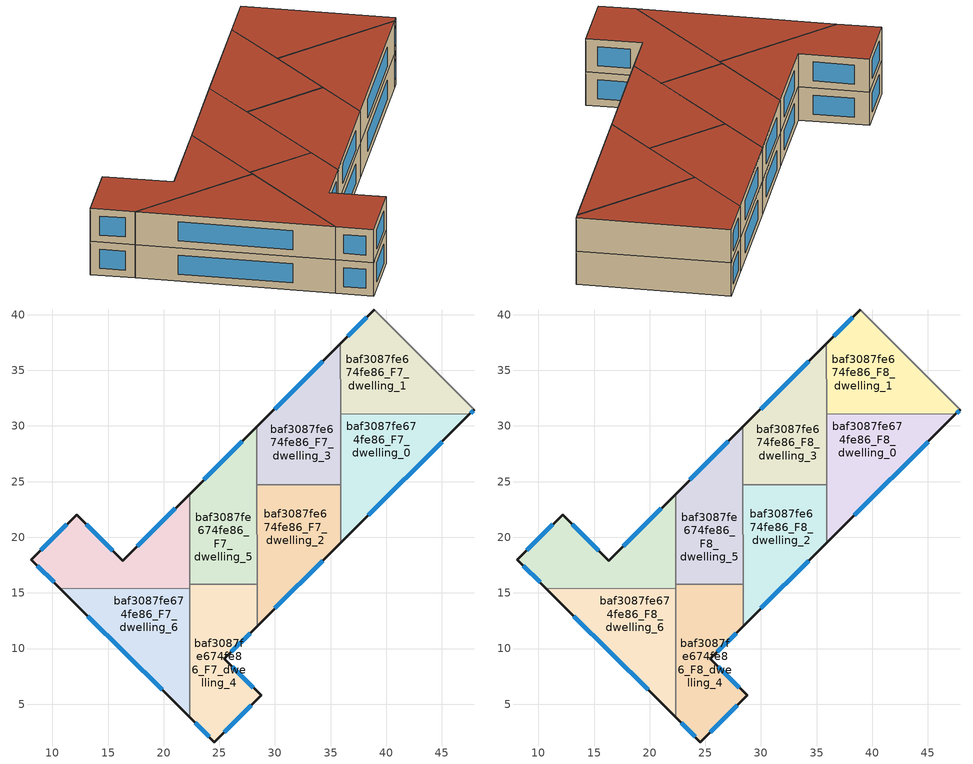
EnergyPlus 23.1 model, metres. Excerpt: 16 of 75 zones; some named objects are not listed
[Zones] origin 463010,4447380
baf3087fe674fe86_F7_dwelling_0
 floor to baf3087fe674fe86_F6_dwelling_0 (EU_floor_Construction): 47.52,31.08 35.9,19.49 35.89,31.07 z21
 wall outside (EU_wall_Construction): 35.9,19.49 47.52,31.08 z21:24
 wall to baf3087fe674fe86_F7_dwelling_1 (EU_wall_Construction): 47.52,31.08 35.89,31.07 z21:24
 wall to baf3087fe674fe86_F7_dwelling_3 (EU_wall_Construction): 35.89,31.07 35.89,24.71 z21:24
 wall to baf3087fe674fe86_F7_dwelling_2 (EU_wall_Construction): 35.89,24.71 35.9,19.49 z21:24
 window (EU_Window_Construction): 38.39,21.97 45.03,28.6 z21.64:23.36
baf3087fe674fe86_F7_dwelling_1
 floor to baf3087fe674fe86_F6_dwelling_1 (EU_floor_Construction): 47.9,31.46 47.52,31.08 35.89,31.07 35.88,37.41 38.9,40.42 z21
 wall outside (EU_wall_Construction): 38.9,40.42 35.88,37.41 / 47.52,31.08 47.9,31.46 z21:24
 wall adiabatic (EU_wall_Construction): 47.9,31.46 38.9,40.42 z21:24
 wall to baf3087fe674fe86_F7_dwelling_3 (EU_wall_Construction): 35.88,37.41 35.89,31.07 z21:24
 window (EU_Window_Construction): 38.25,39.78 36.53,38.05 / 47.6,31.16 47.82,31.38 z21.64:23.36
baf3087fe674fe86_F7_dwelling_2
 floor to baf3087fe674fe86_F6_dwelling_2 (EU_floor_Construction): 35.89,24.71 35.9,19.49 28.39,12 28.38,24.7 z21
 wall outside (EU_wall_Construction): 28.39,12 35.9,19.49 z21:24
 wall to baf3087fe674fe86_F7_dwelling_3 (EU_wall_Construction): 35.89,24.71 28.38,24.7 z21:24
 wall to baf3087fe674fe86_F7_dwelling_5 (EU_wall_Construction): 28.38,24.7 28.39,15.78 z21:24
 wall to baf3087fe674fe86_F7_dwelling_4 (EU_wall_Construction): 28.39,15.78 28.39,12 z21:24
 window (EU_Window_Construction): 30,13.61 34.29,17.89 z21.64:23.36
baf3087fe674fe86_F7_dwelling_3
 floor to baf3087fe674fe86_F6_dwelling_3 (EU_floor_Construction): 35.88,37.41 35.89,24.71 28.38,24.7 28.37,29.92 z21
 wall outside (EU_wall_Construction): 35.88,37.41 28.37,29.92 z21:24
 wall to baf3087fe674fe86_F7_dwelling_5 (EU_wall_Construction): 28.37,29.92 28.38,24.7 z21:24
 window (EU_Window_Construction): 34.27,35.81 29.98,31.53 z21.64:23.36
baf3087fe674fe86_F7_dwelling_4
 floor to baf3087fe674fe86_F6_dwelling_4 (EU_floor_Construction): 28.39,15.78 28.39,12 25.45,9.07 28.76,5.79 24.56,1.61 22.34,3.82 22.33,15.77 z21
 wall outside (EU_wall_Construction): 22.34,3.82 24.56,1.61 28.76,5.79 25.45,9.07 28.39,12 z21:24
 wall to baf3087fe674fe86_F7_dwelling_5 (EU_wall_Construction): 28.39,15.78 22.33,15.77 z21:24
 wall to baf3087fe674fe86_F7_dwelling_6 (EU_wall_Construction): 22.33,15.4 22.34,3.82 z21:24
 wall to baf3087fe674fe86_F7_dwelling_7 (EU_wall_Construction): 22.33,15.77 22.33,15.4 z21:24
 window (EU_Window_Construction): 26.08,9.7 27.76,11.38 / 28.05,6.5 26.16,8.37 / 25.46,2.5 27.86,4.9 / 22.82,3.34 24.09,2.08 z21.64:23.36
baf3087fe674fe86_F7_dwelling_5
 floor to baf3087fe674fe86_F6_dwelling_5 (EU_floor_Construction): 28.37,29.92 28.39,15.78 22.33,15.77 22.33,23.88 z21
 wall outside (EU_wall_Construction): 28.37,29.92 22.33,23.88 z21:24
 wall to baf3087fe674fe86_F7_dwelling_7 (EU_wall_Construction): 22.33,23.88 22.33,15.77 z21:24
 window (EU_Window_Construction): 27.08,28.63 23.62,25.18 z21.64:23.36
baf3087fe674fe86_F7_dwelling_6
 floor to baf3087fe674fe86_F6_dwelling_6 (EU_floor_Construction): 22.33,15.4 22.34,3.82 10.71,15.39 z21
 wall outside (EU_wall_Construction): 10.71,15.39 22.34,3.82 z21:24
 wall to baf3087fe674fe86_F7_dwelling_7 (EU_wall_Construction): 22.33,15.4 10.71,15.39 z21:24
 window (EU_Window_Construction): 13.2,12.91 19.85,6.3 z21.64:23.36
baf3087fe674fe86_F7_dwelling_7
 floor to baf3087fe674fe86_F6_dwelling_7 (EU_floor_Construction): 22.33,23.88 22.33,15.4 10.71,15.39 8.1,17.98 12.17,22.04 16.33,17.9 z21
 wall outside (EU_wall_Construction): 22.33,23.88 16.33,17.9 12.17,22.04 8.1,17.98 10.71,15.39 z21:24
 window (EU_Window_Construction): 8.66,17.43 10.15,15.95 / 11.3,21.17 8.97,18.85 / 15.44,18.78 13.06,21.15 / 21.04,22.6 17.61,19.18 z21.64:23.36
baf3087fe674fe86_F8_dwelling_0
 floor to baf3087fe674fe86_F7_dwelling_0 (EU_floor_Construction): 47.52,31.08 35.9,19.49 35.89,31.07 z24
 wall outside (EU_wall_Construction): 35.9,19.49 47.52,31.08 z24:27
 wall to baf3087fe674fe86_F8_dwelling_1 (EU_wall_Construction): 47.52,31.08 35.89,31.07 z24:27
 wall to baf3087fe674fe86_F8_dwelling_3 (EU_wall_Construction): 35.89,31.07 35.89,24.71 z24:27
 wall to baf3087fe674fe86_F8_dwelling_2 (EU_wall_Construction): 35.89,24.71 35.9,19.49 z24:27
 window (EU_Window_Construction): 38.39,21.97 45.03,28.6 z24.64:26.36
 roof outside (EU_roof_Construction): 47.52,31.08 35.89,31.07 35.9,19.49 z27
baf3087fe674fe86_F8_dwelling_1
 floor to baf3087fe674fe86_F7_dwelling_1 (EU_floor_Construction): 47.9,31.46 47.52,31.08 35.89,31.07 35.88,37.41 38.9,40.42 z24
 wall outside (EU_wall_Construction): 38.9,40.42 35.88,37.41 / 47.52,31.08 47.9,31.46 z24:27
 wall adiabatic (EU_wall_Construction): 47.9,31.46 38.9,40.42 z24:27
 wall to baf3087fe674fe86_F8_dwelling_3 (EU_wall_Construction): 35.88,37.41 35.89,31.07 z24:27
 window (EU_Window_Construction): 38.25,39.78 36.53,38.05 / 47.6,31.16 47.82,31.38 z24.64:26.36
 roof outside (EU_roof_Construction): 47.52,31.08 47.9,31.46 38.9,40.42 35.88,37.41 35.89,31.07 z27
baf3087fe674fe86_F8_dwelling_2
 floor to baf3087fe674fe86_F7_dwelling_2 (EU_floor_Construction): 35.89,24.71 35.9,19.49 28.39,12 28.38,24.7 z24
 wall outside (EU_wall_Construction): 28.39,12 35.9,19.49 z24:27
 wall to baf3087fe674fe86_F8_dwelling_3 (EU_wall_Construction): 35.89,24.71 28.38,24.7 z24:27
 wall to baf3087fe674fe86_F8_dwelling_5 (EU_wall_Construction): 28.38,24.7 28.39,15.78 z24:27
 wall to baf3087fe674fe86_F8_dwelling_4 (EU_wall_Construction): 28.39,15.78 28.39,12 z24:27
 window (EU_Window_Construction): 30,13.61 34.29,17.89 z24.64:26.36
 roof outside (EU_roof_Construction): 35.9,19.49 35.89,24.71 28.38,24.7 28.39,12 z27
baf3087fe674fe86_F8_dwelling_3
 floor to baf3087fe674fe86_F7_dwelling_3 (EU_floor_Construction): 35.88,37.41 35.89,24.71 28.38,24.7 28.37,29.92 z24
 wall outside (EU_wall_Construction): 35.88,37.41 28.37,29.92 z24:27
 wall to baf3087fe674fe86_F8_dwelling_5 (EU_wall_Construction): 28.37,29.92 28.38,24.7 z24:27
 window (EU_Window_Construction): 34.27,35.81 29.98,31.53 z24.64:26.36
 roof outside (EU_roof_Construction): 35.89,24.71 35.88,37.41 28.37,29.92 28.38,24.7 z27
baf3087fe674fe86_F8_dwelling_4
 floor to baf3087fe674fe86_F7_dwelling_4 (EU_floor_Construction): 28.39,15.78 28.39,12 25.45,9.07 28.76,5.79 24.56,1.61 22.34,3.82 22.33,15.77 z24
 wall outside (EU_wall_Construction): 22.34,3.82 24.56,1.61 28.76,5.79 25.45,9.07 28.39,12 z24:27
 wall to baf3087fe674fe86_F8_dwelling_5 (EU_wall_Construction): 28.39,15.78 22.33,15.77 z24:27
 wall to baf3087fe674fe86_F8_dwelling_6 (EU_wall_Construction): 22.33,15.4 22.34,3.82 z24:27
 wall to baf3087fe674fe86_F8_dwelling_7 (EU_wall_Construction): 22.33,15.77 22.33,15.4 z24:27
 window (EU_Window_Construction): 26.08,9.7 27.76,11.38 / 28.05,6.5 26.16,8.37 / 25.46,2.5 27.86,4.9 / 22.82,3.34 24.09,2.08 z24.64:26.36
 roof outside (EU_roof_Construction): 28.76,5.79 25.45,9.07 28.39,12 28.39,15.78 22.33,15.77 22.34,3.82 24.56,1.61 z27
baf3087fe674fe86_F8_dwelling_5
 floor to baf3087fe674fe86_F7_dwelling_5 (EU_floor_Construction): 28.37,29.92 28.39,15.78 22.33,15.77 22.33,23.88 z24
 wall outside (EU_wall_Construction): 28.37,29.92 22.33,23.88 z24:27
 wall to baf3087fe674fe86_F8_dwelling_7 (EU_wall_Construction): 22.33,23.88 22.33,15.77 z24:27
 window (EU_Window_Construction): 27.08,28.63 23.62,25.18 z24.64:26.36
 roof outside (EU_roof_Construction): 28.39,15.78 28.37,29.92 22.33,23.88 22.33,15.77 z27
baf3087fe674fe86_F8_dwelling_6
 floor to baf3087fe674fe86_F7_dwelling_6 (EU_floor_Construction): 22.33,15.4 22.34,3.82 10.71,15.39 z24
 wall outside (EU_wall_Construction): 10.71,15.39 22.34,3.82 z24:27
 wall to baf3087fe674fe86_F8_dwelling_7 (EU_wall_Construction): 22.33,15.4 10.71,15.39 z24:27
 window (EU_Window_Construction): 13.2,12.91 19.85,6.3 z24.64:26.36
 roof outside (EU_roof_Construction): 22.34,3.82 22.33,15.4 10.71,15.39 z27
baf3087fe674fe86_F8_dwelling_7
 floor to baf3087fe674fe86_F7_dwelling_7 (EU_floor_Construction): 22.33,23.88 22.33,15.4 10.71,15.39 8.1,17.98 12.17,22.04 16.33,17.9 z24
 wall outside (EU_wall_Construction): 22.33,23.88 16.33,17.9 12.17,22.04 8.1,17.98 10.71,15.39 z24:27
 window (EU_Window_Construction): 8.66,17.43 10.15,15.95 / 11.3,21.17 8.97,18.85 / 15.44,18.78 13.06,21.15 / 21.04,22.6 17.61,19.18 z24.64:26.36
 roof outside (EU_roof_Construction): 22.33,15.4 22.33,23.88 16.33,17.9 12.17,22.04 8.1,17.98 10.71,15.39 z27
[Building]
EU S2 Campaign: North Axis=0; Terrain=City; Solar Distribution=FullExterior
[Site:Location]
Yerevan-Zvartnots.Intl.AP: Latitude=40.15; Longitude=44.383; Time Zone=4; Elevation=854
[SizingPeriod:WeatherFileDays]
AnnualSizingPeriod: Begin Month=1; Begin Day of Month=1; End Month=12; End Day of Month=31; Day of Week for Start Day=Monday; Use Weather File Daylight Saving Period=No; Use Weather File Rain and Snow Indicators=No
[MATERIAL]
EU_InternalMass_Material: Roughness=MediumRough; Thickness=0.1; Conductivity=1; Density=1800; Specific Heat=900; Thermal Absorptance=0.9; Solar Absorptance=0.7; Visible Absorptance=0.7
[MATERIAL:NOMASS] Roughness=MediumRough; Thermal Absorptance=0.9; Solar Absorptance=0.7; Visible Absorptance=0.7
Name | Thermal Resistance
EU_wall_NoMass | 1.05043
EU_roof_NoMass | 1.45357
EU_floor_NoMass | 0.478065
[WINDOWMATERIAL:SIMPLEGLAZINGSYSTEM]
EU_Window_SimpleGlazing: UFactor=2.5566; Solar Heat Gain Coefficient=0.75; Visible Transmittance=0.75
[CONSTRUCTION]
EU_wall_Construction: EU_wall_NoMass
EU_roof_Construction: EU_roof_NoMass
EU_floor_Construction: EU_floor_NoMass
EU_Window_Construction: EU_Window_SimpleGlazing
EU_InternalMass_Construction: EU_InternalMass_Material
[ZONE] Type=1; Multiplier=1; Ceiling Height=autocalculate; Floor Area=autocalculate; Part of Total Floor Area=Yes
Name | Volume
baf3087fe674fe86_F7_dwelling_0; baf3087fe674fe86_F8_dwelling_0; baf3087fe674fe86_F7_dwelling_5; baf3087fe674fe86_F8_dwelling_5; baf3087fe674fe86_F7_dwelling_6; baf3087fe674fe86_F8_dwelling_6 | 202.118
baf3087fe674fe86_F7_dwelling_1; baf3087fe674fe86_F8_dwelling_1 | 202.115
baf3087fe674fe86_F7_dwelling_2; baf3087fe674fe86_F8_dwelling_2 | 201.909
baf3087fe674fe86_F7_dwelling_3; baf3087fe674fe86_F8_dwelling_3 | 201.951
baf3087fe674fe86_F7_dwelling_4; baf3087fe674fe86_F8_dwelling_4 | 202.518
baf3087fe674fe86_F7_dwelling_7; baf3087fe674fe86_F8_dwelling_7 | 202.136
[INTERNALMASS] Construction=EU_InternalMass_Construction
Name | Zone or ZoneList | Surface Area
baf3087fe674fe86_F7_dwelling_0_EU_InternalMass | baf3087fe674fe86_F7_dwelling_0 | 67.3725
baf3087fe674fe86_F7_dwelling_1_EU_InternalMass | baf3087fe674fe86_F7_dwelling_1 | 67.3719
baf3087fe674fe86_F7_dwelling_2_EU_InternalMass | baf3087fe674fe86_F7_dwelling_2 | 67.3031
baf3087fe674fe86_F7_dwelling_3_EU_InternalMass | baf3087fe674fe86_F7_dwelling_3 | 67.317
baf3087fe674fe86_F7_dwelling_4_EU_InternalMass | baf3087fe674fe86_F7_dwelling_4 | 67.5047
baf3087fe674fe86_F7_dwelling_5_EU_InternalMass | baf3087fe674fe86_F7_dwelling_5 | 67.3728
baf3087fe674fe86_F7_dwelling_6_EU_InternalMass | baf3087fe674fe86_F7_dwelling_6 | 67.3727
baf3087fe674fe86_F7_dwelling_7_EU_InternalMass | baf3087fe674fe86_F7_dwelling_7 | 67.3786
baf3087fe674fe86_F8_dwelling_0_EU_InternalMass | baf3087fe674fe86_F8_dwelling_0 | 67.3725
baf3087fe674fe86_F8_dwelling_1_EU_InternalMass | baf3087fe674fe86_F8_dwelling_1 | 67.3719
baf3087fe674fe86_F8_dwelling_2_EU_InternalMass | baf3087fe674fe86_F8_dwelling_2 | 67.3031
baf3087fe674fe86_F8_dwelling_3_EU_InternalMass | baf3087fe674fe86_F8_dwelling_3 | 67.317
baf3087fe674fe86_F8_dwelling_4_EU_InternalMass | baf3087fe674fe86_F8_dwelling_4 | 67.5047
baf3087fe674fe86_F8_dwelling_5_EU_InternalMass | baf3087fe674fe86_F8_dwelling_5 | 67.3728
baf3087fe674fe86_F8_dwelling_6_EU_InternalMass | baf3087fe674fe86_F8_dwelling_6 | 67.3727
baf3087fe674fe86_F8_dwelling_7_EU_InternalMass | baf3087fe674fe86_F8_dwelling_7 | 67.3786
[OTHEREQUIPMENT] Fuel Type=Electricity; Design Level Calculation Method=Watts/Area; Power per Zone Floor Area=1; Fraction Latent=0; Fraction Radiant=0; Fraction Lost=0; Carbon Dioxide Generation Rate=0; EndUse Subcategory=EU_Step8_InternalGains
Name | Zone or ZoneList or Space or SpaceList | Schedule
EU_Step8_InternalGain_baf3087fe674fe86_F7_dwelling_0_f000 | baf3087fe674fe86_F7_dwelling_0 | EU_Step8_GainSchedule_baf3087fe674fe86_F7_dwelling_0_f000
EU_Step8_InternalGain_baf3087fe674fe86_F7_dwelling_1_f000 | baf3087fe674fe86_F7_dwelling_1 | EU_Step8_GainSchedule_baf3087fe674fe86_F7_dwelling_1_f000
EU_Step8_InternalGain_baf3087fe674fe86_F7_dwelling_2_f000 | baf3087fe674fe86_F7_dwelling_2 | EU_Step8_GainSchedule_baf3087fe674fe86_F7_dwelling_2_f000
EU_Step8_InternalGain_baf3087fe674fe86_F7_dwelling_3_f000 | baf3087fe674fe86_F7_dwelling_3 | EU_Step8_GainSchedule_baf3087fe674fe86_F7_dwelling_3_f000
EU_Step8_InternalGain_baf3087fe674fe86_F7_dwelling_4_f000 | baf3087fe674fe86_F7_dwelling_4 | EU_Step8_GainSchedule_baf3087fe674fe86_F7_dwelling_4_f000
EU_Step8_InternalGain_baf3087fe674fe86_F7_dwelling_5_f000 | baf3087fe674fe86_F7_dwelling_5 | EU_Step8_GainSchedule_baf3087fe674fe86_F7_dwelling_5_f000
EU_Step8_InternalGain_baf3087fe674fe86_F7_dwelling_6_f000 | baf3087fe674fe86_F7_dwelling_6 | EU_Step8_GainSchedule_baf3087fe674fe86_F7_dwelling_6_f000
EU_Step8_InternalGain_baf3087fe674fe86_F7_dwelling_7_f000 | baf3087fe674fe86_F7_dwelling_7 | EU_Step8_GainSchedule_baf3087fe674fe86_F7_dwelling_7_f000
EU_Step8_InternalGain_baf3087fe674fe86_F8_dwelling_0_f000 | baf3087fe674fe86_F8_dwelling_0 | EU_Step8_GainSchedule_baf3087fe674fe86_F8_dwelling_0_f000
EU_Step8_InternalGain_baf3087fe674fe86_F8_dwelling_1_f000 | baf3087fe674fe86_F8_dwelling_1 | EU_Step8_GainSchedule_baf3087fe674fe86_F8_dwelling_1_f000
EU_Step8_InternalGain_baf3087fe674fe86_F8_dwelling_2_f000 | baf3087fe674fe86_F8_dwelling_2 | EU_Step8_GainSchedule_baf3087fe674fe86_F8_dwelling_2_f000
EU_Step8_InternalGain_baf3087fe674fe86_F8_dwelling_3_f000 | baf3087fe674fe86_F8_dwelling_3 | EU_Step8_GainSchedule_baf3087fe674fe86_F8_dwelling_3_f000
EU_Step8_InternalGain_baf3087fe674fe86_F8_dwelling_4_f000 | baf3087fe674fe86_F8_dwelling_4 | EU_Step8_GainSchedule_baf3087fe674fe86_F8_dwelling_4_f000
EU_Step8_InternalGain_baf3087fe674fe86_F8_dwelling_5_f000 | baf3087fe674fe86_F8_dwelling_5 | EU_Step8_GainSchedule_baf3087fe674fe86_F8_dwelling_5_f000
EU_Step8_InternalGain_baf3087fe674fe86_F8_dwelling_6_f000 | baf3087fe674fe86_F8_dwelling_6 | EU_Step8_GainSchedule_baf3087fe674fe86_F8_dwelling_6_f000
EU_Step8_InternalGain_baf3087fe674fe86_F8_dwelling_7_f000 | baf3087fe674fe86_F8_dwelling_7 | EU_Step8_GainSchedule_baf3087fe674fe86_F8_dwelling_7_f000
[ZONEVENTILATION:DESIGNFLOWRATE] Schedule=EU_AlwaysOn; Design Flow Rate Calculation Method=AirChanges/Hour; Air Changes per Hour=0.557805; Ventilation Type=Natural; Fan Pressure Rise=0; Fan Total Efficiency=1; Constant Term Coefficient=1; Temperature Term Coefficient=0; Velocity Term Coefficient=0; Velocity Squared Term Coefficient=0; Minimum Indoor Temperature=-100; Maximum Indoor Temperature=100; Delta Temperature=-100; Minimum Outdoor Temperature=-100; Maximum Outdoor Temperature=100; Maximum Wind Speed=40
Name | Zone or ZoneList or Space or SpaceList
EU_ConstantAir_baf3087fe674fe86_F7_dwelling_0 | baf3087fe674fe86_F7_dwelling_0
EU_ConstantAir_baf3087fe674fe86_F7_dwelling_1 | baf3087fe674fe86_F7_dwelling_1
EU_ConstantAir_baf3087fe674fe86_F7_dwelling_2 | baf3087fe674fe86_F7_dwelling_2
EU_ConstantAir_baf3087fe674fe86_F7_dwelling_3 | baf3087fe674fe86_F7_dwelling_3
EU_ConstantAir_baf3087fe674fe86_F7_dwelling_4 | baf3087fe674fe86_F7_dwelling_4
EU_ConstantAir_baf3087fe674fe86_F7_dwelling_5 | baf3087fe674fe86_F7_dwelling_5
EU_ConstantAir_baf3087fe674fe86_F7_dwelling_6 | baf3087fe674fe86_F7_dwelling_6
EU_ConstantAir_baf3087fe674fe86_F7_dwelling_7 | baf3087fe674fe86_F7_dwelling_7
EU_ConstantAir_baf3087fe674fe86_F8_dwelling_0 | baf3087fe674fe86_F8_dwelling_0
EU_ConstantAir_baf3087fe674fe86_F8_dwelling_1 | baf3087fe674fe86_F8_dwelling_1
EU_ConstantAir_baf3087fe674fe86_F8_dwelling_2 | baf3087fe674fe86_F8_dwelling_2
EU_ConstantAir_baf3087fe674fe86_F8_dwelling_3 | baf3087fe674fe86_F8_dwelling_3
EU_ConstantAir_baf3087fe674fe86_F8_dwelling_4 | baf3087fe674fe86_F8_dwelling_4
EU_ConstantAir_baf3087fe674fe86_F8_dwelling_5 | baf3087fe674fe86_F8_dwelling_5
EU_ConstantAir_baf3087fe674fe86_F8_dwelling_6 | baf3087fe674fe86_F8_dwelling_6
EU_ConstantAir_baf3087fe674fe86_F8_dwelling_7 | baf3087fe674fe86_F8_dwelling_7
[HVACTEMPLATE:ZONE:IDEALLOADSAIRSYSTEM] System Availability Schedule=EU_AlwaysOn; Maximum Heating Supply Air Temperature=50; Minimum Cooling Supply Air Temperature=13; Maximum Heating Supply Air Humidity Ratio=0.0156; Minimum Cooling Supply Air Humidity Ratio=0.0077; Heating Limit=NoLimit; Cooling Limit=NoLimit; Heating Availability Schedule=EU_AlwaysOn; Cooling Availability Schedule=EU_CoolingOff; Dehumidification Control Type=ConstantSensibleHeatRatio; Cooling Sensible Heat Ratio=0.7; Dehumidification Setpoint=60; Humidification Control Type=None; Humidification Setpoint=30; Outdoor Air Method=None; Outdoor Air Flow Rate per Person=0.00944; Outdoor Air Flow Rate per Zone Floor Area=0; Outdoor Air Flow Rate per Zone=0; Demand Controlled Ventilation Type=None; Outdoor Air Economizer Type=NoEconomizer; Heat Recovery Type=None; Sensible Heat Recovery Effectiveness=0.7; Latent Heat Recovery Effectiveness=0.65
Name | Template Thermostat
baf3087fe674fe86_F7_dwelling_0 | EU_HeatOnly_baf3087fe674fe86_F7_dwelling_0
baf3087fe674fe86_F7_dwelling_1 | EU_HeatOnly_baf3087fe674fe86_F7_dwelling_1
baf3087fe674fe86_F7_dwelling_2 | EU_HeatOnly_baf3087fe674fe86_F7_dwelling_2
baf3087fe674fe86_F7_dwelling_3 | EU_HeatOnly_baf3087fe674fe86_F7_dwelling_3
baf3087fe674fe86_F7_dwelling_4 | EU_HeatOnly_baf3087fe674fe86_F7_dwelling_4
baf3087fe674fe86_F7_dwelling_5 | EU_HeatOnly_baf3087fe674fe86_F7_dwelling_5
baf3087fe674fe86_F7_dwelling_6 | EU_HeatOnly_baf3087fe674fe86_F7_dwelling_6
baf3087fe674fe86_F7_dwelling_7 | EU_HeatOnly_baf3087fe674fe86_F7_dwelling_7
baf3087fe674fe86_F8_dwelling_0 | EU_HeatOnly_baf3087fe674fe86_F8_dwelling_0
baf3087fe674fe86_F8_dwelling_1 | EU_HeatOnly_baf3087fe674fe86_F8_dwelling_1
baf3087fe674fe86_F8_dwelling_2 | EU_HeatOnly_baf3087fe674fe86_F8_dwelling_2
baf3087fe674fe86_F8_dwelling_3 | EU_HeatOnly_baf3087fe674fe86_F8_dwelling_3
baf3087fe674fe86_F8_dwelling_4 | EU_HeatOnly_baf3087fe674fe86_F8_dwelling_4
baf3087fe674fe86_F8_dwelling_5 | EU_HeatOnly_baf3087fe674fe86_F8_dwelling_5
baf3087fe674fe86_F8_dwelling_6 | EU_HeatOnly_baf3087fe674fe86_F8_dwelling_6
baf3087fe674fe86_F8_dwelling_7 | EU_HeatOnly_baf3087fe674fe86_F8_dwelling_7
[SIZING:ZONE] Zone Cooling Design Supply Air Temperature Input Method=SupplyAirTemperature; Zone Cooling Design Supply Air Temperature=13; Zone Heating Design Supply Air Temperature Input Method=SupplyAirTemperature; Zone Heating Design Supply Air Temperature=50; Zone Cooling Design Supply Air Humidity Ratio=0.008; Zone Heating Design Supply Air Humidity Ratio=0.008; Cooling Design Air Flow Method=DesignDay; Cooling Design Air Flow Rate=0; Cooling Minimum Air Flow per Zone Floor Area=0.000762; Cooling Minimum Air Flow=0; Cooling Minimum Air Flow Fraction=0.2; Heating Design Air Flow Method=DesignDay; Heating Design Air Flow Rate=0; Heating Maximum Air Flow per Zone Floor Area=0.002032; Heating Maximum Air Flow=0.141576; Heating Maximum Air Flow Fraction=0.3; Account for Dedicated Outdoor Air System=No; Dedicated Outdoor Air System Control Strategy=NeutralSupplyAir; Dedicated Outdoor Air Low Setpoint Temperature for Design=autosize; Dedicated Outdoor Air High Setpoint Temperature for Design=autosize; Zone Load Sizing Method=Sensible Load Only No Latent Load; Zone Latent Cooling Design Supply Air Humidity Ratio Input Method=HumidityRatioDifference; Zone Cooling Design Supply Air Humidity Ratio Difference=0.005; Zone Latent Heating Design Supply Air Humidity Ratio Input Method=HumidityRatioDifference; Zone Humidification Design Supply Air Humidity Ratio Difference=0.005
baf3087fe674fe86_F7_dwelling_0; baf3087fe674fe86_F7_dwelling_1; baf3087fe674fe86_F7_dwelling_2; baf3087fe674fe86_F7_dwelling_3; baf3087fe674fe86_F7_dwelling_4; baf3087fe674fe86_F7_dwelling_5; baf3087fe674fe86_F7_dwelling_6; baf3087fe674fe86_F7_dwelling_7; baf3087fe674fe86_F8_dwelling_0; baf3087fe674fe86_F8_dwelling_1; baf3087fe674fe86_F8_dwelling_2; baf3087fe674fe86_F8_dwelling_3; baf3087fe674fe86_F8_dwelling_4; baf3087fe674fe86_F8_dwelling_5; baf3087fe674fe86_F8_dwelling_6; baf3087fe674fe86_F8_dwelling_7
[SCHEDULE:CONSTANT]
Name | Hourly Value
EU_AlwaysOn | 1
EU_CoolingOff | 0
[SCHEDULE:FILE] Column Number=1; Rows to Skip at Top=0; Number of Hours of Data=8760; Column Separator=Comma; Interpolate to Timestep=No; Minutes per Item=60; Adjust Schedule for Daylight Savings=Yes
Name | File
EU_Step8_GainSchedule_baf3087fe674fe86_F7_dwelling_0_f000 | ../../schedules/baf3087fe674fe86/baf3087fe674fe86_F7_dwelling_0_f000_gain.csv
EU_Step8_GainSchedule_baf3087fe674fe86_F7_dwelling_1_f000 | ../../schedules/baf3087fe674fe86/baf3087fe674fe86_F7_dwelling_1_f000_gain.csv
EU_Step8_GainSchedule_baf3087fe674fe86_F7_dwelling_2_f000 | ../../schedules/baf3087fe674fe86/baf3087fe674fe86_F7_dwelling_2_f000_gain.csv
EU_Step8_GainSchedule_baf3087fe674fe86_F7_dwelling_3_f000 | ../../schedules/baf3087fe674fe86/baf3087fe674fe86_F7_dwelling_3_f000_gain.csv
EU_Step8_GainSchedule_baf3087fe674fe86_F7_dwelling_4_f000 | ../../schedules/baf3087fe674fe86/baf3087fe674fe86_F7_dwelling_4_f000_gain.csv
EU_Step8_GainSchedule_baf3087fe674fe86_F7_dwelling_5_f000 | ../../schedules/baf3087fe674fe86/baf3087fe674fe86_F7_dwelling_5_f000_gain.csv
EU_Step8_GainSchedule_baf3087fe674fe86_F7_dwelling_6_f000 | ../../schedules/baf3087fe674fe86/baf3087fe674fe86_F7_dwelling_6_f000_gain.csv
EU_Step8_GainSchedule_baf3087fe674fe86_F7_dwelling_7_f000 | ../../schedules/baf3087fe674fe86/baf3087fe674fe86_F7_dwelling_7_f000_gain.csv
EU_Step8_GainSchedule_baf3087fe674fe86_F8_dwelling_0_f000 | ../../schedules/baf3087fe674fe86/baf3087fe674fe86_F8_dwelling_0_f000_gain.csv
EU_Step8_GainSchedule_baf3087fe674fe86_F8_dwelling_1_f000 | ../../schedules/baf3087fe674fe86/baf3087fe674fe86_F8_dwelling_1_f000_gain.csv
EU_Step8_GainSchedule_baf3087fe674fe86_F8_dwelling_2_f000 | ../../schedules/baf3087fe674fe86/baf3087fe674fe86_F8_dwelling_2_f000_gain.csv
EU_Step8_GainSchedule_baf3087fe674fe86_F8_dwelling_3_f000 | ../../schedules/baf3087fe674fe86/baf3087fe674fe86_F8_dwelling_3_f000_gain.csv
EU_Step8_GainSchedule_baf3087fe674fe86_F8_dwelling_4_f000 | ../../schedules/baf3087fe674fe86/baf3087fe674fe86_F8_dwelling_4_f000_gain.csv
EU_Step8_GainSchedule_baf3087fe674fe86_F8_dwelling_5_f000 | ../../schedules/baf3087fe674fe86/baf3087fe674fe86_F8_dwelling_5_f000_gain.csv
EU_Step8_GainSchedule_baf3087fe674fe86_F8_dwelling_6_f000 | ../../schedules/baf3087fe674fe86/baf3087fe674fe86_F8_dwelling_6_f000_gain.csv
EU_Step8_GainSchedule_baf3087fe674fe86_F8_dwelling_7_f000 | ../../schedules/baf3087fe674fe86/baf3087fe674fe86_F8_dwelling_7_f000_gain.csv
